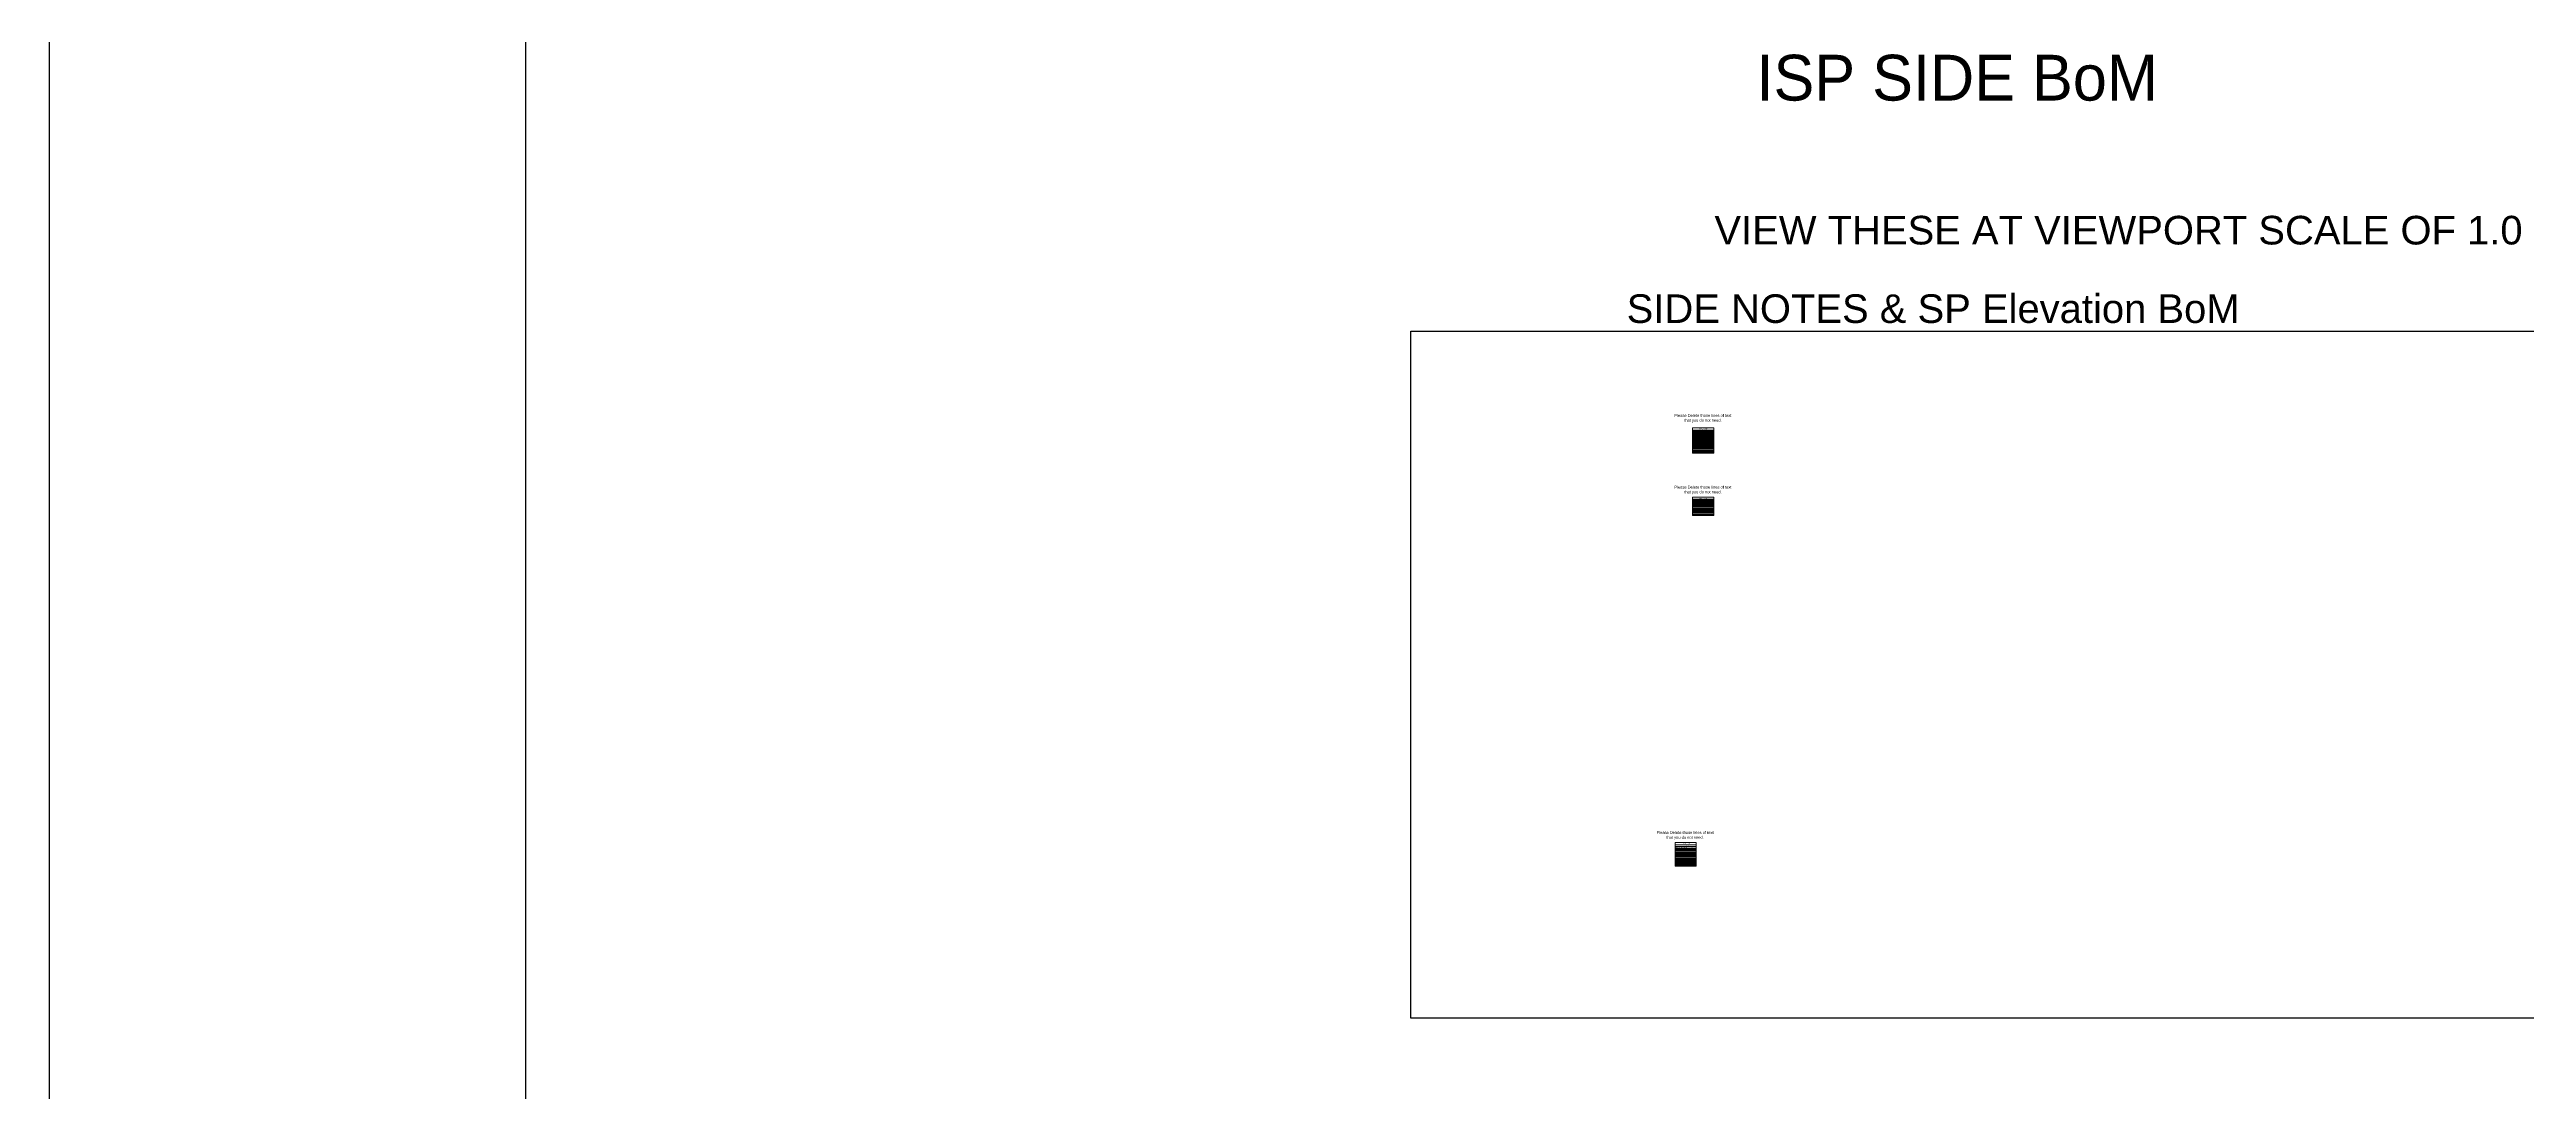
# Model space of a CAD drawing. Header units: millimetres. Extents: x 0 to 21838947, y -10538 to 10000000.
# Drawn here: x 21530648 to 21541472, y 398606 to 403158 of the extents above; entities that cross this region are included whole.
import ezdxf
from ezdxf.enums import TextEntityAlignment as Align

# ---------------------------------------------------------------- set-up
doc = ezdxf.new("R2010")
doc.units = ezdxf.units.MM
doc.layers.get('0').update_dxf_attribs({"lineweight": 30})
doc.layers.get('defpoints').update_dxf_attribs({"color": 41, "lineweight": 30})
doc.layers.add('-00', color=7, linetype='Continuous', lineweight=30)
doc.layers.add('-02 VIEWPORTS', color=6, linetype='Continuous', lineweight=30, plot=False)
doc.styles.add('1-50(2)', font='ARIAL.TTF', dxfattribs={"height": 125})
doc.styles.add('ARIAL', font='ARIAL.TTF')

# ---------------------------------------------------------------- blocks, each defined once
blk = doc.blocks.new('*T11')
at = {"layer": 'defpoints', "color": 8, "linetype": 'ByBlock', "lineweight": 0}
for p, q in [((0, 0), (93, 0)), ((0, 0), (0, -104)), ((93, 0), (93, -104)), ((0, -10), (93, -10)), ((0, -17), (93, -17)), ((0, -25), (93, -25)), ((0, -29), (93, -29)), ((0, -33), (93, -33)), ((0, -37), (93, -37)), ((0, -42), (93, -42)), ((0, -46), (93, -46)), ((0, -50), (93, -50)), ((0, -54), (93, -54)), ((0, -58), (93, -58)), ((0, -62), (93, -62)), ((0, -67), (93, -67)), ((0, -71), (93, -71)), ((0, -75), (93, -75)), ((0, -79), (93, -79)), ((0, -83), (93, -83)), ((0, -87), (93, -87)), ((0, -92), (93, -92)), ((0, -96), (93, -96)), ((0, -100), (93, -100)), ((0, -104), (93, -104))]:
    blk.add_line(p, q, dxfattribs=at)
at = {"layer": '-00', "color": 0, "char_height": 2, "width": 91.5, "style": 'ARIAL'}
for s, insert, attachment_point in [('1.New Manhole (N)MH-??  is to be built around the existing manholes or ducting to bring the existing upto JSP 480 compliancy.', (1, -14), 4), ('2.All existing and re-use ducting will need Rodding and Roping in conjunction with the required Fabric Mesh.', (1, -21), 4), ('  SEE DRAWING DII-LEGEND', (46, -5), 5)]:
    blk.add_mtext(s, dxfattribs=dict(at, insert=insert, attachment_point=attachment_point))
blk = doc.blocks.new('*T12')
at = {"layer": 'defpoints', "color": 8, "linetype": 'ByBlock', "lineweight": 0}
for p, q in [((0, 0), (93, 0)), ((0, 0), (0, -81)), ((93, 0), (93, -81)), ((0, -10), (93, -10)), ((0, -14), (93, -14)), ((0, -18), (93, -18)), ((0, -23), (93, -23)), ((0, -27), (93, -27)), ((0, -31), (93, -31)), ((0, -35), (93, -35)), ((0, -39), (93, -39)), ((0, -43), (93, -43)), ((0, -48), (93, -48)), ((0, -52), (93, -52)), ((0, -56), (93, -56)), ((0, -60), (93, -60)), ((0, -64), (93, -64)), ((0, -68), (93, -68)), ((0, -73), (93, -73)), ((0, -77), (93, -77)), ((0, -81), (93, -81))]:
    blk.add_line(p, q, dxfattribs=at)
at = {"layer": '-00', "color": 0, "char_height": 2, "width": 91.5, "style": 'ARIAL'}
for s, insert, attachment_point in [('1. See Document XXXX-AC1 for Consequential Works.', (1, -12), 4), ('2. For details of the new cabinet equipment see drawing XXXX-BLDG-02.', (1, -16), 4), ('SEE DRAWING DII-LEGEND', (46, -5), 5)]:
    blk.add_mtext(s, dxfattribs=dict(at, insert=insert, attachment_point=attachment_point))
blk = doc.blocks.new('*T14')
at = {"layer": 'defpoints', "color": 8, "linetype": 'ByBlock', "lineweight": 0}
for p, q in [((0, 0), (93, 0)), ((0, 0), (0, -110)), ((93, 0), (93, -110)), ((0, -10), (93, -10)), ((0, -14), (93, -14)), ((0, -18), (93, -18)), ((0, -23), (93, -23)), ((0, -27), (93, -27)), ((0, -31), (93, -31)), ((0, -35), (93, -35)), ((0, -39), (93, -39)), ((0, -43), (93, -43)), ((0, -48), (93, -48)), ((0, -52), (93, -52)), ((0, -56), (93, -56)), ((0, -60), (93, -60)), ((0, -64), (93, -64)), ((0, -68), (93, -68)), ((0, -73), (93, -73)), ((0, -77), (93, -77)), ((0, -81), (93, -81)), ((0, -85), (93, -85)), ((0, -89), (93, -89)), ((0, -93), (93, -93)), ((0, -98), (93, -98)), ((0, -102), (93, -102)), ((0, -106), (93, -106)), ((0, -110), (93, -110))]:
    blk.add_line(p, q, dxfattribs=at)
at = {"layer": '-00', "color": 0, "insert": (46, -5), "char_height": 2, "width": 91.5, "attachment_point": 5, "style": 'ARIAL'}
blk.add_mtext('SEE DRAWING DII-LEGEND', dxfattribs=at)

msp = doc.modelspace()

# ---------------------------------------------------------------- linework, layer by layer
at = {"layer": '-00'}
for points in [[(21532730, 410903), (21563039, 410903), (21563039, 386834), (21532730, 386834)], [(21542783, 398927), (21536596, 398927), (21536596, 401927), (21542783, 401927)]]:
    msp.add_lwpolyline(points, close=True, dxfattribs=at)
at = {"layer": '-02 VIEWPORTS'}
msp.add_lwpolyline([(21530648, 498877), (21838947, 498877), (21838947, 331131), (21530648, 331131)], close=True, dxfattribs=at)

# ---------------------------------------------------------------- block references
for name, p in [('*T14', (21537828, 401505)), ('*T12', (21537828, 401203)), ('*T11', (21537751, 399694))]:
    msp.add_blockref(name, p)

# ---------------------------------------------------------------- texts
at = {"layer": '-00'}
msp.add_text('ISP SIDE BoM', height=200, dxfattribs=at).set_placement((21538984, 403035), align=Align.MIDDLE_CENTER)
at = {"layer": '-02 VIEWPORTS', "style": '1-50(2)'}
msp.add_text('SIDE NOTES & SP Elevation BoM', height=125, dxfattribs=at).set_placement((21540218, 402026), align=Align.MIDDLE_RIGHT)
at = {"layer": '-02 VIEWPORTS', "attachment_point": 5, "style": 'ARIAL'}
for s, insert, char_height, width in [('VIEW THESE AT VIEWPORT SCALE OF 1.0', (21539689, 402368), 125, 6186.65), ('Please Delete those lines of text that you do not need.', (21537873, 401547), 12.5, 255.48), ('Please Delete those lines of text that you do not need.', (21537873, 401234), 12.5, 255.48), ('Please Delete those lines of text that you do not need.', (21537795, 399725), 12.5, 255.48)]:
    msp.add_mtext(s, dxfattribs=dict(at, insert=insert, char_height=char_height, width=width))

doc.saveas('drawing.dxf')
